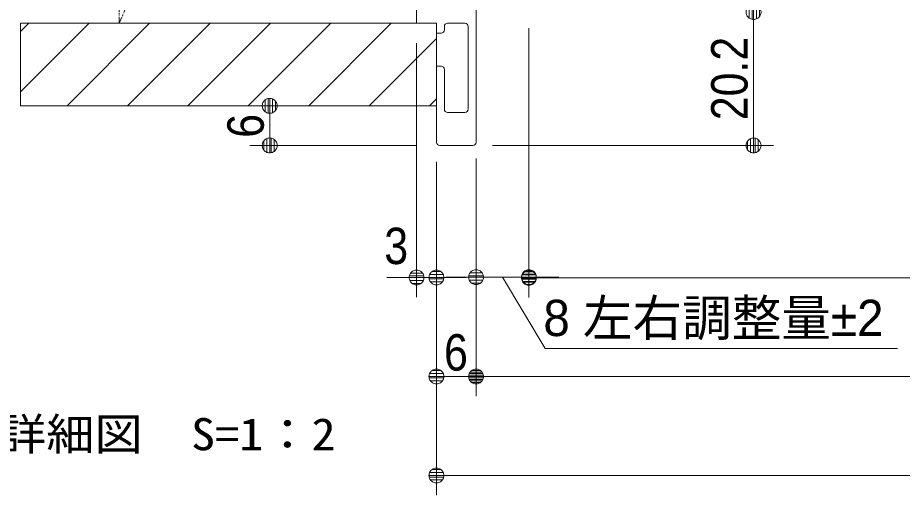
# Model space of a CAD drawing. Units: millimetres, scale not verified. Extents: x -4547 to 4547, y -2284 to 2284.
# Drawn here: x -3785 to -3116, y 727 to 1089 of the extents above; entities that cross this region are included whole.
import ezdxf
from ezdxf.enums import TextEntityAlignment as Align

# ---------------------------------------------------------------- set-up
doc = ezdxf.new("R2010")
doc.units = ezdxf.units.MM
doc.header["$LTSCALE"] = 20
doc.linetypes.add('CHAIN1', pattern=[8, 5, -1, 1, -1])
doc.linetypes.add('DOUBLE_CHAIN1', pattern=[8.8, 5, -1, 0.6, -0.6, 0.6, -1])
for name, color, linetype, lineweight in [('0-0_3一般', 7, 'Continuous', 9), ('0-1_2寸法-3', 7, 'Continuous', 9), ('0-2_2寸法-1', 7, 'Continuous', 9), ('0-3_0', 7, 'Continuous', 9), ('0-4_2寸法-2', 7, 'Continuous', 9)]:
    doc.layers.add(name, color=color, linetype=linetype, lineweight=lineweight)
doc.styles.add('ＭＳ ゴシック', font='')
doc.styles.add('ＭＳ Ｐゴシック', font='')
doc.styles.get('ＭＳ ゴシック').set_extended_font_data('MS Gothic')
doc.styles.get('ＭＳ Ｐゴシック').set_extended_font_data('MS PGothic')

# ---------------------------------------------------------------- blocks, each defined once
blk = doc.blocks.new('_Dot')
at = {"layer": '0-3_0'}
for p, q in [((-10, 0), (-20, 0)), ((9.78, 2), (-9.78, 2)), ((7.99, 6), (-7.99, 6)), ((9.16, -3.98), (-9.16, -3.98)), ((6, -7.98), (-6, -7.98))]:
    blk.add_line(p, q, dxfattribs=at)
for points in [[(10, 0), (9.92, 1.25), (9.69, 2.49), (9.3, 3.68), (8.76, 4.82), (8.09, 5.88), (7.29, 6.85), (6.37, 7.71), (5.36, 8.44), (4.26, 9.05), (3.09, 9.51), (1.87, 9.82), (0.63, 9.98), (-0.63, 9.98), (-1.87, 9.82), (-3.09, 9.51), (-4.26, 9.05), (-5.36, 8.44), (-6.37, 7.71), (-7.29, 6.85), (-8.09, 5.88), (-8.76, 4.82), (-9.3, 3.68), (-9.69, 2.49), (-9.92, 1.25), (-10, 0), (0, 0)], [(-10, 0), (-9.92, -1.25), (-9.69, -2.49), (-9.3, -3.68), (-8.76, -4.82), (-8.09, -5.88), (-7.29, -6.85), (-6.37, -7.71), (-5.36, -8.44), (-4.26, -9.05), (-3.09, -9.51), (-1.87, -9.82), (-0.63, -9.98), (0.63, -9.98), (1.87, -9.82), (3.09, -9.51), (4.26, -9.05), (5.36, -8.44), (6.37, -7.71), (7.29, -6.85), (8.09, -5.88), (8.76, -4.82), (9.3, -3.68), (9.69, -2.49), (9.92, -1.25), (10, 0), (0, 0)]]:
    blk.add_lwpolyline(points, close=True, dxfattribs=at)
blk = doc.blocks.new('グループ-110')
at = {"layer": '0-0_3一般', "linetype": 'DOUBLE_CHAIN1'}
for p, q in [((-47350, 21690), (-42850, 32190)), ((-47350, 21690), (-47350, 32190)), ((-42550, 21690), (-48843.9, 21690)), ((-42550, 20440), (-42550, 21690)), ((-48843.9, 20440), (-42550, 20440))]:
    blk.add_line(p, q, dxfattribs=at)
at = {"layer": '0-0_3一般'}
for p, q in [((-48843.9, 21564.9), (-48718.8, 21690)), ((-48843.9, 20650.5), (-47804.4, 21690)), ((-48140, 20440), (-46890, 21690)), ((-47225.6, 20440), (-45975.6, 21690)), ((-46311.2, 20440), (-45061.2, 21690)), ((-45396.8, 20440), (-44146.8, 21690)), ((-44482.4, 20440), (-43232.4, 21690)), ((-43568, 20440), (-42550, 21458)), ((-42653.6, 20440), (-42550, 20543.6))]:
    blk.add_line(p, q, dxfattribs=at)
blk.add_lwpolyline([(-48843.9, 21690), (-42550, 21690), (-42550, 20440), (-48843.9, 20440)], close=True, dxfattribs=at)
blk = doc.blocks.new('グループ-112')
at = {"layer": '0-0_3一般'}
for p, q in [((-42850, 21690), (-42850, 27040)), ((-42850, 27040), (-40750, 27040)), ((-40700, 26990), (-40700, 26890)), ((-42150, 26840), (-42730, 26840)), ((-42150, 25530), (-42150, 26840)), ((-41950, 26840), (-40750, 26840)), ((-41950, 21990), (-42195.2, 21990)), ((-41950, 19890), (-41950, 21990)), ((-42120, 21690), (-42380, 21690)), ((-42430, 21640), (-42430, 21590)), ((-42070, 20390), (-42070, 21640)), ((-42550, 21540), (-42480, 21540)), ((-42550, 19890), (-42550, 21040)), ((-42550, 21040), (-42480, 21040)), ((-42430, 20990), (-42430, 20390)), ((-42380, 20340), (-42120, 20340)), ((-42500, 19840), (-42000, 19840))]:
    blk.add_line(p, q, dxfattribs=at)
at = {"layer": '0-0_3一般', "linetype": 'CHAIN1'}
for p, q in [((-42270, 25377), (-42270, 25223)), ((-42193, 25300), (-42347, 25300)), ((-41871, 23660), (-43371, 23660)), ((-42270, 22097), (-42270, 21943)), ((-42347, 22020), (-42193, 22020))]:
    blk.add_line(p, q, dxfattribs=at)
at = {"layer": '0-0_3一般'}
for points in [[(-42150, 25530), (-42730, 25530), (-42730, 26840)], [(-42195.2, 25330), (-41950, 25330), (-41950, 26840)], [(-42344.8, 21990), (-42650, 21990), (-42650, 25330), (-42344.8, 25330)], [(-42550, 21540), (-42550, 21690), (-42850, 21690)]]:
    blk.add_lwpolyline(points, dxfattribs=at)
for centre, radius, start, end in [((-40750, 26990), 50, 0, 90), ((-40750, 26890), 50, 270, 0), ((-42344.8, 25350), 20, 270, 326.25101), ((-42270, 25300), 70, 90, 146.25101), ((-42270, 25300), 70, 33.74899, 90), ((-42195.2, 25350), 20, 213.74899, 270), ((-42344.8, 21970), 20, 33.74899, 90), ((-42270, 22020), 70, 213.74899, 270), ((-42270, 22020), 70, 270, 326.25101), ((-42195.2, 21970), 20, 90, 146.25101), ((-42380, 21640), 50, 90, 180), ((-42120, 21640), 50, 0, 90), ((-42480, 21590), 50, 270, 0), ((-42480, 20990), 50, 0, 90), ((-42380, 20390), 50, 180, 270), ((-42120, 20390), 50, 270, 0), ((-42500, 19890), 50, 180, 270), ((-42000, 19890), 50, 270, 0)]:
    blk.add_arc(centre, radius, start, end, dxfattribs=at)
blk = doc.blocks.new('グループ-125')
at = {"layer": '0-0_3一般'}
for name in ['グループ-110', 'グループ-112']:
    blk.add_blockref(name, (0, 0), dxfattribs=at)
blk = doc.blocks.new('グループ-134')
at = {"layer": '0-0_3一般'}
blk.add_blockref('グループ-125', (0, 0), dxfattribs=at)

msp = doc.modelspace()

# ---------------------------------------------------------------- linework, layer by layer
at = {"layer": '0-2_2寸法-1'}
for p, q in [((-3398.13, 1078), (-3398.13, 876.77)), ((-3228.13, 1081.74), (-3228.13, 1003.26)), ((-3610.47, 1022), (-3579.27, 1022)), ((-3594.27, 1010.74), (-3594.27, 1003.26)), ((-3483.12, 992), (-3609.27, 992)), ((-3425.63, 992), (-3213.13, 992)), ((-3468.12, 977), (-3468.12, 802)), ((-3438.12, 977), (-3438.12, 802)), ((-2486.93, 891.77), (-3386.87, 891.77)), ((-3438.12, 877), (-3438.12, 802)), ((-3449.38, 817), (-3456.87, 817)), ((-1646.88, 817), (-3426.87, 817)), ((-3468.12, 802), (-3468.12, 727)), ((-1616.88, 742), (-3456.87, 742))]:
    msp.add_line(p, q, dxfattribs=at)
at = {"layer": '0-4_2寸法-2'}
for p, q in [((-3398.12, 1080.69), (-3398.12, 877.22)), ((-3483.12, 1069.5), (-3483.12, 877)), ((-3468.12, 979.5), (-3468.12, 877)), ((-3438.12, 982.19), (-3438.12, 877.22)), ((-3494.38, 892), (-3505.64, 892)), ((-3468.12, 892), (-3483.12, 892)), ((-3449.38, 892.22), (-3460.64, 892.22)), ((-3456.87, 892), (-3445.61, 892)), ((-3398.12, 892.22), (-3438.12, 892.22)), ((-3386.87, 892.22), (-3375.61, 892.22))]:
    msp.add_line(p, q, dxfattribs=at)
msp.add_lwpolyline([(-3119.32, 838.18), (-3385.83, 838.18), (-3418.12, 892.22)], dxfattribs=at)

# ---------------------------------------------------------------- block references
at = {"layer": '0-0_3一般', "xscale": 0.05, "yscale": 0.05}
msp.add_blockref('グループ-134', (-1340.62, 0), dxfattribs=at)
at = {"layer": '0-2_2寸法-1', "xscale": 0.5627563, "yscale": 0.5627563}
for p, rotation in [((-3228.13, 1093), 90), ((-3594.27, 1022), 90), ((-3594.27, 992), 270), ((-3228.13, 992), 270), ((-3398.13, 891.77), 180), ((-3468.12, 817), 180), ((-3438.12, 817), 180), ((-3468.12, 742), 180)]:
    msp.add_blockref('_Dot', p, dxfattribs=dict(at, rotation=rotation))
msp.add_blockref('_Dot', (-3438.12, 817), dxfattribs=at)
at = {"layer": '0-4_2寸法-2', "xscale": 0.5627563, "yscale": 0.5627563}
for p in [(-3483.12, 892), (-3438.12, 892.22)]:
    msp.add_blockref('_Dot', p, dxfattribs=at)
at = {"layer": '0-4_2寸法-2', "xscale": 0.5627563, "yscale": 0.5627563, "rotation": 180}
for p in [(-3468.12, 892), (-3398.12, 892.22)]:
    msp.add_blockref('_Dot', p, dxfattribs=at)

# ---------------------------------------------------------------- texts
at = {"layer": '0-1_2寸法-3', "style": 'ＭＳ ゴシック', "width": 1.1}
msp.add_text('詳細図\u3000S=1：2', height=24.34, dxfattribs=at).set_placement((-3799.85, 753.83), align=Align.BOTTOM_LEFT)
at = {"layer": '0-2_2寸法-1', "style": 'ＭＳ Ｐゴシック', "width": 0.9}
for s, p in [('20.2', (-3224.41, 1011.09)), ('6', (-3590.48, 997.78))]:
    msp.add_text(s, height=27.57, rotation=90, dxfattribs=at).set_placement(p, align=Align.BOTTOM_LEFT)
msp.add_text('6', height=27.57, dxfattribs=at).set_placement((-3462.35, 813.21), align=Align.BOTTOM_LEFT)
at = {"layer": '0-4_2寸法-2', "style": 'ＭＳ Ｐゴシック', "width": 0.9}
msp.add_text('3', height=27.57, dxfattribs=at).set_placement((-3507.59, 893.86), align=Align.BOTTOM_LEFT)
at = {"layer": '0-4_2寸法-2', "style": 'ＭＳ Ｐゴシック'}
msp.add_text('8 左右調整量±2', height=27.51, dxfattribs=at).set_placement((-3387.22, 839.36), align=Align.BOTTOM_LEFT)

doc.saveas('drawing.dxf')
